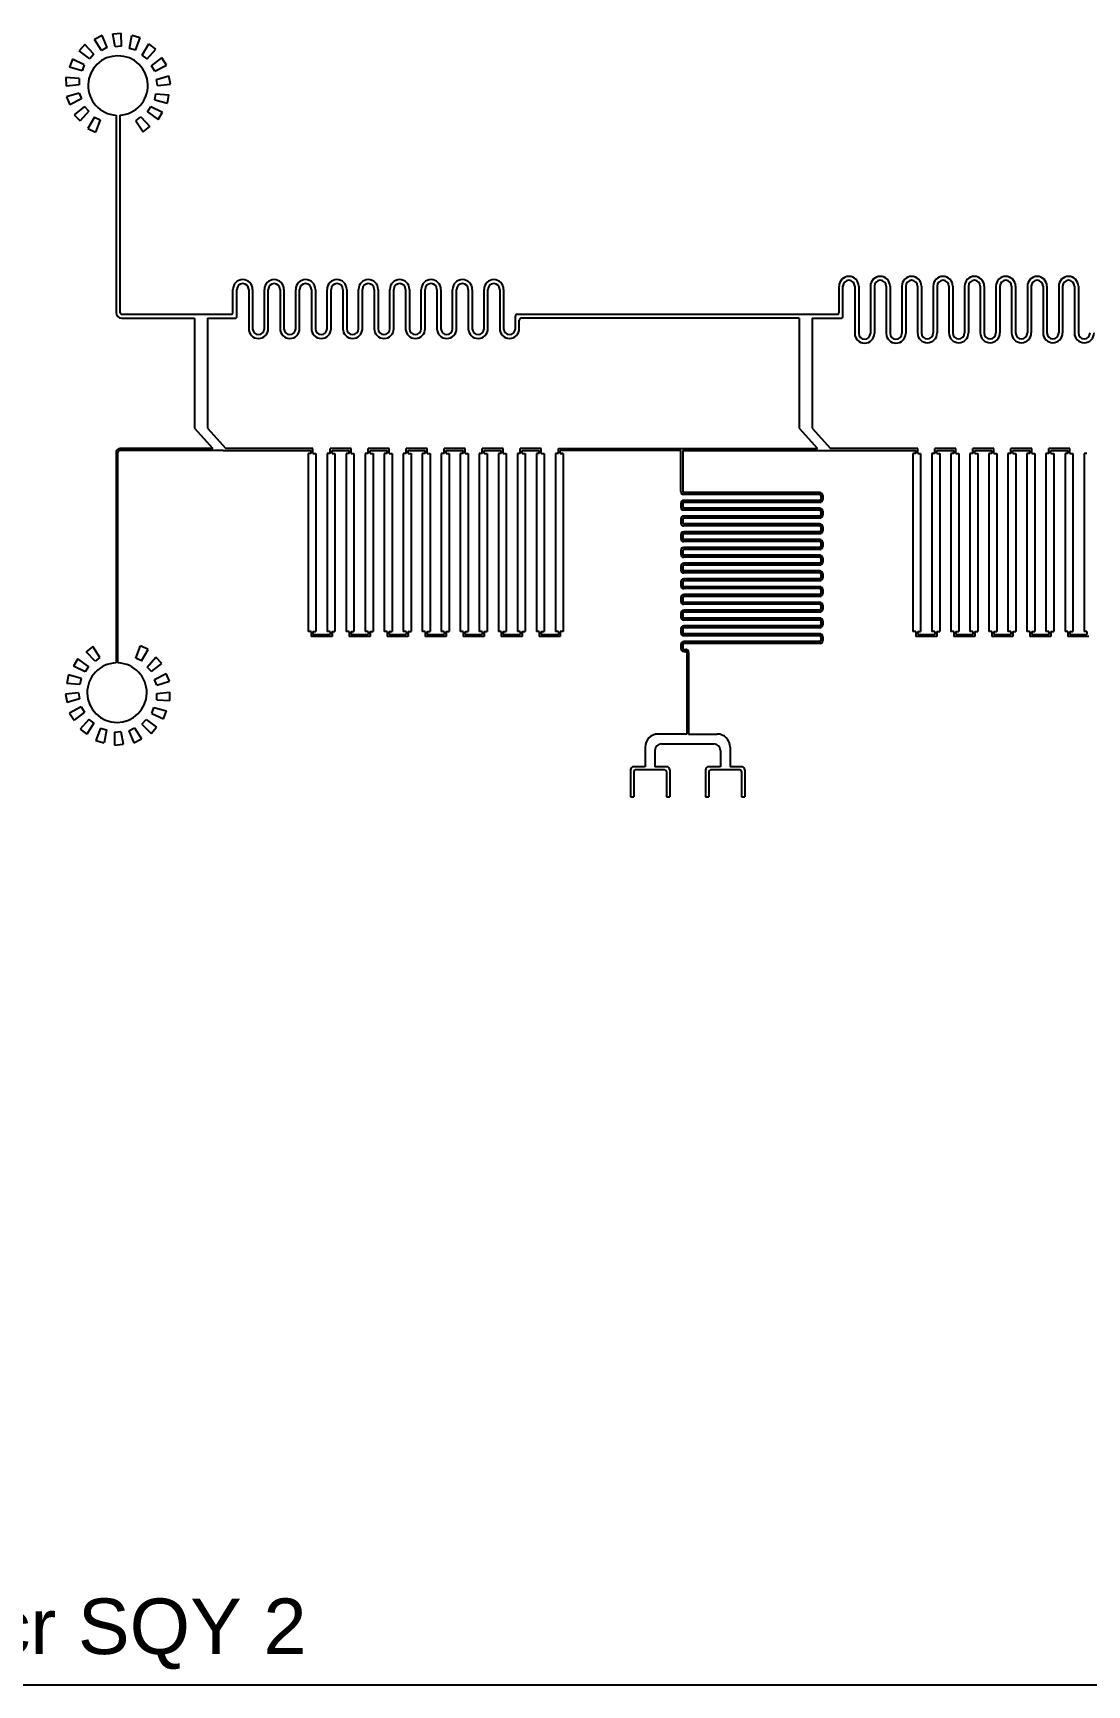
# Model space of a CAD drawing. Header units: millimetres. Extents: x 46777 to 318235, y 145162 to 336036.
# Drawn here: x 64651 to 80772, y 204023 to 229300 of the extents above; entities that cross this region are included whole.
import ezdxf

# ---------------------------------------------------------------- set-up
doc = ezdxf.new("R2010")
doc.units = ezdxf.units.MM
doc.styles.get("Standard").update_dxf_attribs({"font": 'arial.ttf'})

msp = doc.modelspace()

# ---------------------------------------------------------------- linework, layer by layer
at = {"color": 7}
for p, q in [((65706, 229263), (65590, 229203)), ((65706, 229263), (65590, 229203)), ((65782, 229078), (65706, 229263)), ((65782, 229078), (65706, 229263)), ((65909, 229089), (65870, 229286)), ((65909, 229089), (65870, 229286)), ((66004, 229100), (66000, 229300)), ((66004, 229100), (66000, 229300)), ((65445, 229123), (65358, 229025)), ((65445, 229123), (65358, 229025)), ((65519, 228906), (65358, 229025)), ((65519, 228906), (65358, 229025)), ((65583, 228978), (65445, 229123)), ((65583, 228978), (65445, 229123)), ((65697, 229034), (65590, 229203)), ((65697, 229034), (65590, 229203)), ((65782, 229078), (65697, 229034)), ((65782, 229078), (65697, 229034)), ((66004, 229100), (65909, 229089)), ((66004, 229100), (65909, 229089)), ((66126, 229064), (66161, 229261)), ((66126, 229064), (66161, 229261)), ((66219, 229039), (66126, 229064)), ((66219, 229039), (66126, 229064)), ((66287, 229227), (66161, 229261)), ((66287, 229227), (66161, 229261)), ((66219, 229039), (66287, 229227)), ((66219, 229039), (66287, 229227)), ((66320, 228962), (66424, 229133)), ((66320, 228962), (66424, 229133)), ((66397, 228905), (66529, 229055)), ((66397, 228905), (66529, 229055)), ((66529, 229055), (66424, 229133)), ((66529, 229055), (66424, 229133)), ((65252, 228898), (65207, 228775)), ((65252, 228898), (65207, 228775)), ((65400, 228723), (65207, 228775)), ((65400, 228723), (65207, 228775)), ((65433, 228813), (65252, 228898)), ((65433, 228813), (65252, 228898)), ((65433, 228813), (65400, 228723)), ((65433, 228813), (65400, 228723)), ((65583, 228978), (65519, 228906)), ((65583, 228978), (65519, 228906)), ((66397, 228905), (66320, 228962)), ((66397, 228905), (66320, 228962)), ((66463, 228796), (66622, 228918)), ((66463, 228796), (66622, 228918)), ((66515, 228715), (66463, 228796)), ((66515, 228715), (66463, 228796)), ((66515, 228715), (66692, 228808)), ((66515, 228715), (66692, 228808)), ((66692, 228808), (66622, 228918)), ((66692, 228808), (66622, 228918)), ((65354, 228604), (65154, 228618)), ((65154, 228618), (65156, 228487)), ((65354, 228604), (65154, 228618)), ((65154, 228618), (65156, 228487)), ((65355, 228508), (65156, 228487)), ((65355, 228508), (65156, 228487)), ((65354, 228604), (65355, 228508)), ((65354, 228604), (65355, 228508)), ((66537, 228590), (66729, 228646)), ((66537, 228590), (66729, 228646)), ((66556, 228496), (66537, 228590)), ((66556, 228496), (66537, 228590)), ((66556, 228496), (66754, 228518)), ((66556, 228496), (66754, 228518)), ((66754, 228518), (66729, 228646)), ((66754, 228518), (66729, 228646)), ((65355, 228381), (65164, 228322)), ((65355, 228381), (65164, 228322)), ((65164, 228322), (65213, 228201)), ((65164, 228322), (65213, 228201)), ((65391, 228292), (65213, 228201)), ((65391, 228292), (65213, 228201)), ((65355, 228381), (65391, 228292)), ((65355, 228381), (65391, 228292)), ((66514, 228277), (66531, 228371)), ((66514, 228277), (66531, 228371)), ((66514, 228277), (66708, 228225)), ((66514, 228277), (66708, 228225)), ((66531, 228371), (66730, 228354)), ((66531, 228371), (66730, 228354)), ((66708, 228225), (66730, 228354)), ((66708, 228225), (66730, 228354)), ((65437, 228174), (65280, 228049)), ((65437, 228174), (65280, 228049)), ((65280, 228049), (65370, 227954)), ((65280, 228049), (65370, 227954)), ((65503, 228104), (65370, 227954)), ((65503, 228104), (65370, 227954)), ((65437, 228174), (65503, 228104)), ((65437, 228174), (65503, 228104)), ((65589, 228010), (65487, 227837)), ((65589, 228010), (65487, 227837)), ((65589, 228010), (65675, 227969)), ((65589, 228010), (65675, 227969)), ((66225, 227957), (66301, 228016)), ((66225, 227957), (66301, 228016)), ((66301, 228016), (66438, 227871)), ((66301, 228016), (66438, 227871)), ((66402, 228093), (66451, 228176)), ((66402, 228093), (66451, 228176)), ((66402, 228093), (66565, 227977)), ((66402, 228093), (66565, 227977)), ((66451, 228176), (66631, 228090)), ((66451, 228176), (66631, 228090)), ((66565, 227977), (66631, 228090)), ((66565, 227977), (66631, 228090)), ((65487, 227837), (65606, 227781)), ((65487, 227837), (65606, 227781)), ((65675, 227969), (65606, 227781)), ((65675, 227969), (65606, 227781)), ((66225, 227957), (66335, 227790)), ((66225, 227957), (66335, 227790)), ((66335, 227790), (66438, 227871)), ((66335, 227790), (66438, 227871)), ((65564, 219912), (65462, 219831)), ((65564, 219912), (65462, 219831)), ((65674, 219745), (65564, 219912)), ((65674, 219745), (65564, 219912)), ((66224, 219733), (66294, 219921)), ((66224, 219733), (66294, 219921)), ((66412, 219865), (66294, 219921)), ((66412, 219865), (66294, 219921)), ((65335, 219725), (65268, 219612)), ((65335, 219725), (65268, 219612)), ((65498, 219609), (65335, 219725)), ((65498, 219609), (65335, 219725)), ((65599, 219686), (65462, 219831)), ((65599, 219686), (65462, 219831)), ((65674, 219745), (65599, 219686)), ((65674, 219745), (65599, 219686)), ((66311, 219692), (66224, 219733)), ((66311, 219692), (66224, 219733)), ((66311, 219692), (66412, 219865)), ((66311, 219692), (66412, 219865)), ((66397, 219598), (66529, 219748)), ((66397, 219598), (66529, 219748)), ((66619, 219653), (66529, 219748)), ((66619, 219653), (66529, 219748)), ((65192, 219477), (65169, 219348)), ((65192, 219477), (65169, 219348)), ((65385, 219425), (65192, 219477)), ((65385, 219425), (65192, 219477)), ((65449, 219526), (65268, 219612)), ((65449, 219526), (65268, 219612)), ((65385, 219425), (65368, 219331)), ((65385, 219425), (65368, 219331)), ((65498, 219609), (65449, 219526)), ((65498, 219609), (65449, 219526)), ((66462, 219528), (66397, 219598)), ((66462, 219528), (66397, 219598)), ((66462, 219528), (66619, 219653)), ((66462, 219528), (66619, 219653)), ((66508, 219410), (66686, 219501)), ((66508, 219410), (66686, 219501)), ((66545, 219321), (66508, 219410)), ((66545, 219321), (66508, 219410)), ((66736, 219380), (66686, 219501)), ((66736, 219380), (66686, 219501)), ((65344, 219206), (65145, 219184)), ((65344, 219206), (65145, 219184)), ((65145, 219184), (65171, 219056)), ((65145, 219184), (65171, 219056)), ((65368, 219331), (65169, 219348)), ((65368, 219331), (65169, 219348)), ((65344, 219206), (65363, 219112)), ((65344, 219206), (65363, 219112)), ((66544, 219194), (66743, 219215)), ((66544, 219194), (66743, 219215)), ((66546, 219098), (66544, 219194)), ((66546, 219098), (66544, 219194)), ((66545, 219321), (66736, 219380)), ((66545, 219321), (66736, 219380)), ((66745, 219084), (66743, 219215)), ((66745, 219084), (66743, 219215)), ((65363, 219112), (65171, 219056)), ((65363, 219112), (65171, 219056)), ((65385, 218987), (65207, 218894)), ((65385, 218987), (65207, 218894)), ((65436, 218906), (65278, 218784)), ((65436, 218906), (65278, 218784)), ((65385, 218987), (65436, 218906)), ((65385, 218987), (65436, 218906)), ((66466, 218889), (66500, 218979)), ((66466, 218889), (66500, 218979)), ((66500, 218979), (66693, 218927)), ((66500, 218979), (66693, 218927)), ((66546, 219098), (66745, 219084)), ((66546, 219098), (66745, 219084)), ((66647, 218804), (66693, 218927)), ((66647, 218804), (66693, 218927)), ((65207, 218894), (65278, 218784)), ((65207, 218894), (65278, 218784)), ((65503, 218797), (65370, 218647)), ((65503, 218797), (65370, 218647)), ((65370, 218647), (65476, 218569)), ((65370, 218647), (65476, 218569)), ((65580, 218740), (65476, 218569)), ((65580, 218740), (65476, 218569)), ((65503, 218797), (65580, 218740)), ((65503, 218797), (65580, 218740)), ((65681, 218663), (65612, 218475)), ((65681, 218663), (65612, 218475)), ((65681, 218663), (65773, 218638)), ((65681, 218663), (65773, 218638)), ((66118, 218624), (66203, 218668)), ((66118, 218624), (66203, 218668)), ((66203, 218668), (66310, 218499)), ((66203, 218668), (66310, 218499)), ((66317, 218724), (66380, 218796)), ((66317, 218724), (66380, 218796)), ((66317, 218724), (66455, 218579)), ((66317, 218724), (66455, 218579)), ((66380, 218796), (66541, 218677)), ((66380, 218796), (66541, 218677)), ((66455, 218579), (66541, 218677)), ((66455, 218579), (66541, 218677)), ((66466, 218889), (66647, 218804)), ((66466, 218889), (66647, 218804)), ((65612, 218475), (65738, 218441)), ((65612, 218475), (65738, 218441)), ((65773, 218638), (65738, 218441)), ((65773, 218638), (65738, 218441)), ((65896, 218602), (65991, 218613)), ((65896, 218602), (65991, 218613)), ((65896, 218602), (65899, 218402)), ((65896, 218602), (65899, 218402)), ((65899, 218402), (66029, 218416)), ((65899, 218402), (66029, 218416)), ((65991, 218613), (66029, 218416)), ((65991, 218613), (66029, 218416)), ((66118, 218624), (66194, 218439)), ((66118, 218624), (66194, 218439)), ((66194, 218439), (66310, 218499)), ((66194, 218439), (66310, 218499))]:
    msp.add_line(p, q, dxfattribs=at)
for p, q in [((65870, 229286), (66000, 229300)), ((65920, 228041), (65920, 225026)), ((65920, 228041), (65920, 225026)), ((65980, 228041), (65980, 225026)), ((67709, 225026), (67709, 225376)), ((67769, 224966), (67769, 225376)), ((67949, 225376), (67949, 224776)), ((68009, 225376), (68009, 224776)), ((68189, 224776), (68189, 225376)), ((68249, 224776), (68249, 225376)), ((68429, 225376), (68429, 224776)), ((68489, 225376), (68489, 224776)), ((68669, 224776), (68669, 225376)), ((68729, 224776), (68729, 225376)), ((68909, 225376), (68909, 224776)), ((68969, 225376), (68969, 224776)), ((69149, 224776), (69149, 225376)), ((69209, 224776), (69209, 225376)), ((69389, 225376), (69389, 224776)), ((69449, 225376), (69449, 224776)), ((69629, 224776), (69629, 225376)), ((69689, 224776), (69689, 225376)), ((69869, 225376), (69869, 224776)), ((69929, 225376), (69929, 224776)), ((70109, 224776), (70109, 225376)), ((70169, 224776), (70169, 225376)), ((70349, 225376), (70349, 224776)), ((70409, 225376), (70409, 224776)), ((70589, 224776), (70589, 225376)), ((70649, 224776), (70649, 225376)), ((70829, 225376), (70829, 224776)), ((70889, 225376), (70889, 224776)), ((71069, 224776), (71069, 225376)), ((71129, 224776), (71129, 225376)), ((71309, 225376), (71309, 224776)), ((71369, 225376), (71369, 224776)), ((71549, 224776), (71549, 225376)), ((71609, 224776), (71609, 225376)), ((71789, 225376), (71789, 224776)), ((71849, 225376), (71849, 224776)), ((76980, 225026), (76980, 225426)), ((77040, 224966), (77040, 225426)), ((77220, 225426), (77220, 224704)), ((77280, 225426), (77280, 224704)), ((77460, 225426), (77460, 224704)), ((77520, 225426), (77520, 224704)), ((77700, 225426), (77700, 224700)), ((77760, 225426), (77760, 224704)), ((77940, 225426), (77940, 224704)), ((78000, 225426), (78000, 224704)), ((78180, 225426), (78180, 224711)), ((78240, 225426), (78240, 224711)), ((78420, 225426), (78420, 224711)), ((78480, 225426), (78480, 224711)), ((78660, 225426), (78660, 224711)), ((78720, 225426), (78720, 224711)), ((78900, 225426), (78900, 224711)), ((78960, 225426), (78960, 224711)), ((79140, 225426), (79140, 224711)), ((79200, 225426), (79200, 224711)), ((79380, 225426), (79380, 224711)), ((79440, 225426), (79440, 224711)), ((79620, 225426), (79620, 224711)), ((79680, 225426), (79680, 224711)), ((79860, 225426), (79860, 224711)), ((79920, 225426), (79920, 224711)), ((80100, 225426), (80100, 224711)), ((80160, 225426), (80160, 224711)), ((80340, 225426), (80340, 224711)), ((80400, 225426), (80400, 224711)), ((80580, 225426), (80580, 224711)), ((80640, 225426), (80640, 224711)), ((66010, 224996), (67160, 224996)), ((67160, 224996), (67679, 224996)), ((72029, 224776), (72029, 224966)), ((72059, 224996), (76530, 224996)), ((76530, 224996), (76950, 224996)), ((66010, 224936), (67120, 224936)), ((67120, 224936), (67120, 223256)), ((67120, 224936), (67120, 223256)), ((67320, 224936), (67320, 223256)), ((67320, 224936), (67739, 224936)), ((72089, 224776), (72089, 224906)), ((76370, 224936), (72119, 224936)), ((76370, 224936), (76370, 223256)), ((76370, 224936), (76370, 223256)), ((76570, 224936), (76570, 223256)), ((76570, 224936), (77010, 224936)), ((76570, 224936), (76570, 223256)), ((77220, 224726), (77220, 224726)), ((77280, 224726), (77280, 224726)), ((77460, 224726), (77460, 224726)), ((77520, 224726), (77520, 224726)), ((77700, 224726), (77700, 224726)), ((77760, 224726), (77760, 224726)), ((77940, 224726), (77940, 224726)), ((78000, 224726), (78000, 224726)), ((78180, 224726), (78180, 224726)), ((78240, 224726), (78240, 224726)), ((78420, 224726), (78420, 224726)), ((78480, 224726), (78480, 224726)), ((78660, 224726), (78660, 224726)), ((78720, 224726), (78720, 224726)), ((78900, 224726), (78900, 224726)), ((78960, 224726), (78960, 224726)), ((79140, 224726), (79140, 224726)), ((79200, 224726), (79200, 224726)), ((79380, 224726), (79380, 224726)), ((79440, 224726), (79440, 224726)), ((79620, 224726), (79620, 224726)), ((79680, 224726), (79680, 224726)), ((79860, 224726), (79860, 224726)), ((79920, 224726), (79920, 224726)), ((80100, 224726), (80100, 224726)), ((80160, 224726), (80160, 224726)), ((80340, 224726), (80340, 224726)), ((80400, 224726), (80400, 224726)), ((80580, 224726), (80580, 224726)), ((80640, 224726), (80640, 224726)), ((67120, 223256), (67399, 222943)), ((67120, 223256), (67399, 222943)), ((67320, 223256), (67599, 222943)), ((67320, 223256), (67599, 222943)), ((76370, 223256), (76649, 222943)), ((76370, 223256), (76649, 222943)), ((76570, 223256), (76849, 222943)), ((76570, 223256), (76849, 222943)), ((65920, 222883), (65920, 219661)), ((65950, 219661), (65950, 222883)), ((67399, 222943), (65980, 222943)), ((67559, 222913), (65980, 222913)), ((67559, 222913), (68903, 222913)), ((68933, 222943), (67599, 222943)), ((68903, 222867), (68858, 222867)), ((68858, 222867), (68858, 220142)), ((68933, 222867), (68978, 222867)), ((68978, 222867), (68978, 220142)), ((69194, 222867), (69149, 222867)), ((69149, 222867), (69149, 220142)), ((69194, 222867), (69159, 222867)), ((69515, 222943), (69194, 222943)), ((69224, 222913), (69485, 222913)), ((69224, 222867), (69259, 222867)), ((69224, 222867), (69269, 222867)), ((69269, 222867), (69269, 220142)), ((69485, 222867), (69440, 222867)), ((69440, 222867), (69440, 220142)), ((69515, 222867), (69560, 222867)), ((69560, 222867), (69560, 220142)), ((69776, 222867), (69731, 222867)), ((69731, 222867), (69731, 220142)), ((69776, 222867), (69741, 222867)), ((70097, 222943), (69776, 222943)), ((69806, 222913), (70067, 222913)), ((69806, 222867), (69841, 222867)), ((69806, 222867), (69851, 222867)), ((69851, 222867), (69851, 220142)), ((70067, 222867), (70022, 222867)), ((70022, 222867), (70022, 220142)), ((70097, 222867), (70142, 222867)), ((70142, 222867), (70142, 220142)), ((70358, 222867), (70313, 222867)), ((70313, 222867), (70313, 220142)), ((70358, 222867), (70323, 222867)), ((70679, 222943), (70358, 222943)), ((70388, 222913), (70649, 222913)), ((70388, 222867), (70423, 222867)), ((70388, 222867), (70433, 222867)), ((70433, 222867), (70433, 220142)), ((70649, 222867), (70604, 222867)), ((70604, 222867), (70604, 220142)), ((70679, 222867), (70724, 222867)), ((70724, 222867), (70724, 220142)), ((70940, 222867), (70895, 222867)), ((70895, 222867), (70895, 220142)), ((70940, 222867), (70905, 222867)), ((71261, 222943), (70940, 222943)), ((70970, 222913), (71231, 222913)), ((70970, 222867), (71005, 222867)), ((70970, 222867), (71015, 222867)), ((71015, 222867), (71015, 220142)), ((71231, 222867), (71186, 222867)), ((71186, 222867), (71186, 220142)), ((71261, 222867), (71306, 222867)), ((71306, 222867), (71306, 220142)), ((71522, 222867), (71477, 222867)), ((71477, 222867), (71477, 220142)), ((71522, 222867), (71487, 222867)), ((71843, 222943), (71522, 222943)), ((71552, 222913), (71813, 222913)), ((71552, 222867), (71587, 222867)), ((71552, 222867), (71597, 222867)), ((71597, 222867), (71597, 220142)), ((71813, 222867), (71768, 222867)), ((71768, 222867), (71768, 220142)), ((71843, 222867), (71888, 222867)), ((71888, 222867), (71888, 220142)), ((72104, 222867), (72059, 222867)), ((72059, 222867), (72059, 220142)), ((72104, 222867), (72069, 222867)), ((72425, 222943), (72104, 222943)), ((72134, 222913), (72395, 222913)), ((72134, 222867), (72169, 222867)), ((72134, 222867), (72179, 222867)), ((72179, 222867), (72179, 220142)), ((72395, 222867), (72350, 222867)), ((72350, 222867), (72350, 220142)), ((72425, 222867), (72470, 222867)), ((72470, 222867), (72470, 220142)), ((72686, 222867), (72641, 222867)), ((72641, 222867), (72641, 220142)), ((72686, 222867), (72651, 222867)), ((72686, 222943), (74559, 222943)), ((74559, 222913), (72716, 222913)), ((72761, 222867), (72716, 222867)), ((72716, 222867), (72751, 222867)), ((72716, 222867), (72761, 222867)), ((72761, 222867), (72726, 222867)), ((72761, 222867), (72761, 220142)), ((74559, 222943), (76649, 222943)), ((74559, 222283), (74559, 222913)), ((74559, 222283), (74559, 222913)), ((74589, 222913), (74589, 222283)), ((74589, 222913), (76809, 222913)), ((74589, 222913), (74589, 222283)), ((76809, 222913), (78153, 222912)), ((78183, 222942), (76849, 222943)), ((78153, 222867), (78108, 222867)), ((78108, 222867), (78108, 220142)), ((78183, 222867), (78228, 222867)), ((78228, 222867), (78228, 220142)), ((78444, 222867), (78399, 222867)), ((78399, 222867), (78399, 220142)), ((78765, 222942), (78444, 222942)), ((78474, 222912), (78735, 222912)), ((78474, 222867), (78519, 222867)), ((78519, 222867), (78519, 220142)), ((78735, 222867), (78690, 222867)), ((78690, 222867), (78690, 220142)), ((78765, 222867), (78810, 222867)), ((78810, 222867), (78810, 220142)), ((79026, 222867), (78981, 222867)), ((78981, 222867), (78981, 220142)), ((79347, 222942), (79026, 222942)), ((79056, 222912), (79317, 222912)), ((79056, 222867), (79101, 222867)), ((79101, 222867), (79101, 220142)), ((79317, 222867), (79272, 222867)), ((79272, 222867), (79272, 220142)), ((79347, 222867), (79392, 222867)), ((79392, 222867), (79392, 220142)), ((79608, 222867), (79563, 222867)), ((79563, 222867), (79563, 220142)), ((79929, 222942), (79608, 222942)), ((79638, 222912), (79899, 222912)), ((79638, 222867), (79683, 222867)), ((79683, 222867), (79683, 220142)), ((79899, 222867), (79854, 222867)), ((79854, 222867), (79854, 220142)), ((79929, 222867), (79974, 222867)), ((79974, 222867), (79974, 220142)), ((80190, 222867), (80145, 222867)), ((80145, 222867), (80145, 220142)), ((80511, 222942), (80190, 222942)), ((80220, 222912), (80481, 222912)), ((80220, 222867), (80265, 222867)), ((80265, 222867), (80265, 220142)), ((80481, 222867), (80436, 222867)), ((80436, 222867), (80436, 220142)), ((80511, 222867), (80556, 222867)), ((80556, 222867), (80556, 220142)), ((80772, 222867), (80727, 222867)), ((80727, 222867), (80727, 220142)), ((76686, 222268), (74604, 222268)), ((74604, 222268), (74604, 222268)), ((76686, 222268), (74604, 222268)), ((74604, 222268), (74604, 222268)), ((76686, 222238), (74604, 222238)), ((76686, 222238), (74604, 222238)), ((76701, 222223), (76701, 222163)), ((76701, 222223), (76701, 222163)), ((76731, 222223), (76731, 222163)), ((76731, 222223), (76731, 222163)), ((74559, 222103), (74559, 222043)), ((74559, 222103), (74559, 222043)), ((74589, 222103), (74589, 222043)), ((74589, 222103), (74589, 222043)), ((76686, 222148), (74604, 222148)), ((76686, 222148), (74604, 222148)), ((76686, 222118), (74604, 222118)), ((76686, 222118), (74604, 222118)), ((76686, 222028), (74604, 222028)), ((76686, 222028), (74604, 222028)), ((76686, 221998), (74604, 221998)), ((76686, 221998), (74604, 221998)), ((76701, 221983), (76701, 221923)), ((76701, 221983), (76701, 221923)), ((76731, 221983), (76731, 221923)), ((76731, 221983), (76731, 221923)), ((74559, 221863), (74559, 221803)), ((74559, 221863), (74559, 221803)), ((74589, 221863), (74589, 221803)), ((74589, 221863), (74589, 221803)), ((76686, 221908), (74604, 221908)), ((76686, 221908), (74604, 221908)), ((76686, 221878), (74604, 221878)), ((76686, 221878), (74604, 221878)), ((76686, 221788), (74604, 221788)), ((76686, 221788), (74604, 221788)), ((76686, 221758), (74604, 221758)), ((76686, 221758), (74604, 221758)), ((76701, 221743), (76701, 221683)), ((76701, 221743), (76701, 221683)), ((76731, 221743), (76731, 221683)), ((76731, 221743), (76731, 221683)), ((74559, 221623), (74559, 221563)), ((74559, 221623), (74559, 221563)), ((74589, 221623), (74589, 221563)), ((74589, 221623), (74589, 221563)), ((76686, 221668), (74604, 221668)), ((76686, 221668), (74604, 221668)), ((76686, 221638), (74604, 221638)), ((76686, 221638), (74604, 221638)), ((76686, 221548), (74604, 221548)), ((76686, 221548), (74604, 221548)), ((76686, 221518), (74604, 221518)), ((76686, 221518), (74604, 221518)), ((76686, 221428), (74604, 221428)), ((76686, 221428), (74604, 221428)), ((76701, 221503), (76701, 221443)), ((76701, 221503), (76701, 221443)), ((76731, 221503), (76731, 221443)), ((76731, 221503), (76731, 221443)), ((74559, 221383), (74559, 221323)), ((74559, 221383), (74559, 221323)), ((74589, 221383), (74589, 221323)), ((74589, 221383), (74589, 221323)), ((76686, 221398), (74604, 221398)), ((76686, 221398), (74604, 221398)), ((76686, 221308), (74604, 221308)), ((76686, 221308), (74604, 221308)), ((76686, 221278), (74604, 221278)), ((76686, 221278), (74604, 221278)), ((76686, 221188), (74604, 221188)), ((76686, 221188), (74604, 221188)), ((76701, 221263), (76701, 221203)), ((76701, 221263), (76701, 221203)), ((76731, 221263), (76731, 221203)), ((76731, 221263), (76731, 221203)), ((74559, 221143), (74559, 221083)), ((74559, 221143), (74559, 221083)), ((74589, 221143), (74589, 221083)), ((74589, 221143), (74589, 221083)), ((76686, 221158), (74604, 221158)), ((76686, 221158), (74604, 221158)), ((76686, 221068), (74604, 221068)), ((76686, 221068), (74604, 221068)), ((76686, 221038), (74604, 221038)), ((76686, 221038), (74604, 221038)), ((76686, 220948), (74604, 220948)), ((76686, 220948), (74604, 220948)), ((76701, 221023), (76701, 220963)), ((76701, 221023), (76701, 220963)), ((76731, 221023), (76731, 220963)), ((76731, 221023), (76731, 220963)), ((74559, 220903), (74559, 220843)), ((74559, 220903), (74559, 220843)), ((74589, 220903), (74589, 220843)), ((74589, 220903), (74589, 220843)), ((76686, 220918), (74604, 220918)), ((76686, 220918), (74604, 220918)), ((76686, 220828), (74604, 220828)), ((76686, 220798), (74604, 220798)), ((76686, 220708), (74604, 220708)), ((76686, 220708), (74604, 220708)), ((76686, 220678), (74604, 220678)), ((76686, 220678), (74604, 220678)), ((76701, 220783), (76701, 220723)), ((76701, 220783), (76701, 220723)), ((76731, 220783), (76731, 220723)), ((74559, 220663), (74559, 220603)), ((74559, 220423), (74559, 220363)), ((74589, 220663), (74589, 220603)), ((74589, 220663), (74589, 220603)), ((74589, 220423), (74589, 220363)), ((74589, 220423), (74589, 220363)), ((76686, 220588), (74604, 220588)), ((76686, 220588), (74604, 220588)), ((76686, 220558), (74604, 220558)), ((76686, 220558), (74604, 220558)), ((76686, 220468), (74604, 220468)), ((76686, 220468), (74604, 220468)), ((76686, 220438), (74604, 220438)), ((76686, 220438), (74604, 220438)), ((76701, 220543), (76701, 220483)), ((76731, 220543), (76731, 220483)), ((76731, 220543), (76731, 220483)), ((74559, 220183), (74559, 220123)), ((74589, 220183), (74589, 220123)), ((74589, 220183), (74589, 220123)), ((76686, 220348), (74604, 220348)), ((76686, 220348), (74604, 220348)), ((76686, 220318), (74604, 220318)), ((76686, 220318), (74604, 220318)), ((76686, 220228), (74604, 220228)), ((76686, 220228), (74604, 220228)), ((76686, 220198), (74604, 220198)), ((76686, 220198), (74604, 220198)), ((76701, 220303), (76701, 220243)), ((76701, 220303), (76701, 220243)), ((76731, 220303), (76731, 220243)), ((76731, 220303), (76731, 220243)), ((68903, 220142), (68858, 220142)), ((69224, 220066), (68903, 220066)), ((68933, 220142), (68978, 220142)), ((68933, 220096), (69194, 220096)), ((68963, 220096), (69194, 220096)), ((69194, 220142), (69149, 220142)), ((69194, 220142), (69159, 220142)), ((69224, 220142), (69259, 220142)), ((69224, 220142), (69269, 220142)), ((69485, 220142), (69440, 220142)), ((69806, 220066), (69485, 220066)), ((69515, 220142), (69560, 220142)), ((69515, 220096), (69776, 220096)), ((69545, 220096), (69776, 220096)), ((69776, 220142), (69731, 220142)), ((69776, 220142), (69741, 220142)), ((69806, 220142), (69841, 220142)), ((69806, 220142), (69851, 220142)), ((70067, 220142), (70022, 220142)), ((70388, 220066), (70067, 220066)), ((70097, 220142), (70142, 220142)), ((70097, 220096), (70358, 220096)), ((70127, 220096), (70358, 220096)), ((70358, 220142), (70313, 220142)), ((70358, 220142), (70323, 220142)), ((70388, 220142), (70423, 220142)), ((70388, 220142), (70433, 220142)), ((70649, 220142), (70604, 220142)), ((70970, 220066), (70649, 220066)), ((70679, 220142), (70724, 220142)), ((70679, 220096), (70940, 220096)), ((70709, 220096), (70940, 220096)), ((70940, 220142), (70895, 220142)), ((70940, 220142), (70905, 220142)), ((70970, 220142), (71005, 220142)), ((70970, 220142), (71015, 220142)), ((71231, 220142), (71186, 220142)), ((71552, 220066), (71231, 220066)), ((71261, 220142), (71306, 220142)), ((71261, 220096), (71522, 220096)), ((71291, 220096), (71522, 220096)), ((71522, 220142), (71477, 220142)), ((71522, 220142), (71487, 220142)), ((71552, 220142), (71587, 220142)), ((71552, 220142), (71597, 220142)), ((71813, 220142), (71768, 220142)), ((72134, 220066), (71813, 220066)), ((71843, 220142), (71888, 220142)), ((71843, 220096), (72104, 220096)), ((71873, 220096), (72104, 220096)), ((72104, 220142), (72059, 220142)), ((72104, 220142), (72069, 220142)), ((72134, 220142), (72169, 220142)), ((72134, 220142), (72179, 220142)), ((72395, 220142), (72350, 220142)), ((72716, 220066), (72395, 220066)), ((72425, 220142), (72470, 220142)), ((72425, 220096), (72686, 220096)), ((72455, 220096), (72686, 220096)), ((72686, 220142), (72641, 220142)), ((72761, 220142), (72716, 220142)), ((74559, 219943), (74559, 219883)), ((74589, 219943), (74589, 219883)), ((74589, 219943), (74589, 219883)), ((76686, 220108), (74604, 220108)), ((76686, 220108), (74604, 220108)), ((76686, 220078), (74604, 220078)), ((76686, 220078), (74604, 220078)), ((76686, 219988), (74604, 219988)), ((76686, 219988), (74604, 219988)), ((76686, 219958), (74604, 219958)), ((76686, 219958), (74604, 219958)), ((76701, 220063), (76701, 220003)), ((76701, 220063), (76701, 220003)), ((76731, 220063), (76731, 220003)), ((76731, 220063), (76731, 220003)), ((78153, 220142), (78108, 220142)), ((78474, 220066), (78153, 220066)), ((78183, 220142), (78228, 220142)), ((78183, 220096), (78444, 220096)), ((78213, 220096), (78444, 220096)), ((78444, 220142), (78399, 220142)), ((78444, 220142), (78409, 220142)), ((78474, 220142), (78509, 220142)), ((78474, 220142), (78519, 220142)), ((78735, 220142), (78690, 220142)), ((79056, 220066), (78735, 220066)), ((78765, 220142), (78810, 220142)), ((78765, 220096), (79026, 220096)), ((78795, 220096), (79026, 220096)), ((79026, 220142), (78981, 220142)), ((79026, 220142), (78991, 220142)), ((79056, 220142), (79091, 220142)), ((79056, 220142), (79101, 220142)), ((79317, 220142), (79272, 220142)), ((79638, 220066), (79317, 220066)), ((79347, 220142), (79392, 220142)), ((79347, 220096), (79608, 220096)), ((79377, 220096), (79608, 220096)), ((79608, 220142), (79563, 220142)), ((79608, 220142), (79573, 220142)), ((79638, 220142), (79673, 220142)), ((79638, 220142), (79683, 220142)), ((79899, 220142), (79854, 220142)), ((80220, 220066), (79899, 220066)), ((79929, 220142), (79974, 220142)), ((79929, 220096), (80190, 220096)), ((79959, 220096), (80190, 220096)), ((80190, 220142), (80145, 220142)), ((80190, 220142), (80155, 220142)), ((80220, 220142), (80255, 220142)), ((80220, 220142), (80265, 220142)), ((80481, 220142), (80436, 220142)), ((80802, 220066), (80481, 220066)), ((80511, 220142), (80556, 220142)), ((80511, 220096), (80772, 220096)), ((80541, 220096), (80772, 220096)), ((80772, 220142), (80727, 220142)), ((80772, 220142), (80737, 220142)), ((74604, 219868), (74634, 219868)), ((74604, 219838), (74634, 219838)), ((74649, 219823), (74649, 218573)), ((74679, 219823), (74679, 218573)), ((55998, 204023), (113500, 204023))]:
    msp.add_line(p, q)
at = {"color": 3}
for p, q in [((68903, 222867), (68903, 222913)), ((68933, 222867), (68933, 222943)), ((69194, 222867), (69194, 222943)), ((69224, 222867), (69224, 222913)), ((69485, 222867), (69485, 222913)), ((69515, 222867), (69515, 222943)), ((69776, 222867), (69776, 222943)), ((69806, 222867), (69806, 222913)), ((70067, 222867), (70067, 222913)), ((70097, 222867), (70097, 222943)), ((70358, 222867), (70358, 222943)), ((70388, 222867), (70388, 222913)), ((70649, 222867), (70649, 222913)), ((70679, 222867), (70679, 222943)), ((70940, 222867), (70940, 222943)), ((70970, 222867), (70970, 222913)), ((71231, 222867), (71231, 222913)), ((71261, 222867), (71261, 222943)), ((71522, 222867), (71522, 222943)), ((71552, 222867), (71552, 222913)), ((71813, 222867), (71813, 222913)), ((71843, 222867), (71843, 222943)), ((72104, 222867), (72104, 222943)), ((72134, 222867), (72134, 222913)), ((72395, 222867), (72395, 222913)), ((72425, 222867), (72425, 222943)), ((72686, 222867), (72686, 222943)), ((72716, 222867), (72716, 222913)), ((78153, 222867), (78153, 222912)), ((78183, 222867), (78183, 222942)), ((78444, 222867), (78444, 222942)), ((78474, 222867), (78474, 222912)), ((78735, 222867), (78735, 222912)), ((78765, 222867), (78765, 222942)), ((79026, 222867), (79026, 222942)), ((79056, 222867), (79056, 222912)), ((79317, 222867), (79317, 222912)), ((79347, 222867), (79347, 222942)), ((79608, 222867), (79608, 222942)), ((79638, 222867), (79638, 222912)), ((79899, 222867), (79899, 222912)), ((79929, 222867), (79929, 222942)), ((80190, 222867), (80190, 222942)), ((80220, 222867), (80220, 222912)), ((80481, 222867), (80481, 222912)), ((80511, 222867), (80511, 222942)), ((68903, 220142), (68903, 220066)), ((68933, 220142), (68933, 220096)), ((69194, 220142), (69194, 220096)), ((69224, 220142), (69224, 220066)), ((69485, 220142), (69485, 220066)), ((69515, 220142), (69515, 220096)), ((69776, 220142), (69776, 220096)), ((69806, 220142), (69806, 220066)), ((70067, 220142), (70067, 220066)), ((70097, 220142), (70097, 220096)), ((70358, 220142), (70358, 220096)), ((70388, 220142), (70388, 220066)), ((70649, 220142), (70649, 220066)), ((70679, 220142), (70679, 220096)), ((70940, 220142), (70940, 220096)), ((70970, 220142), (70970, 220066)), ((71231, 220142), (71231, 220066)), ((71261, 220142), (71261, 220096)), ((71522, 220142), (71522, 220096)), ((71552, 220142), (71552, 220066)), ((71813, 220142), (71813, 220066)), ((71843, 220142), (71843, 220096)), ((72104, 220142), (72104, 220096)), ((72134, 220142), (72134, 220066)), ((72395, 220142), (72395, 220066)), ((72425, 220142), (72425, 220096)), ((72686, 220142), (72686, 220096)), ((72716, 220142), (72716, 220066)), ((78153, 220142), (78153, 220066)), ((78183, 220142), (78183, 220096)), ((78444, 220142), (78444, 220096)), ((78474, 220142), (78474, 220066)), ((78735, 220142), (78735, 220066)), ((78765, 220142), (78765, 220096)), ((79026, 220142), (79026, 220096)), ((79056, 220142), (79056, 220066)), ((79317, 220142), (79317, 220066)), ((79347, 220142), (79347, 220096)), ((79608, 220142), (79608, 220096)), ((79638, 220142), (79638, 220066)), ((79899, 220142), (79899, 220066)), ((79929, 220142), (79929, 220096)), ((80190, 220142), (80190, 220096)), ((80220, 220142), (80220, 220066)), ((80481, 220142), (80481, 220066)), ((80511, 220142), (80511, 220096)), ((80772, 220142), (80772, 220096))]:
    msp.add_line(p, q, dxfattribs=at)
at = {"color": 40, "true_color": 0xf8d731}
for p, q in [((74649, 218573), (74214, 218573)), ((74264, 218423), (75064, 218423)), ((74264, 218423), (75064, 218423)), ((74679, 218573), (75114, 218573)), ((74014, 218373), (74014, 218073)), ((74014, 218373), (74014, 218073)), ((74164, 218323), (74164, 218073)), ((74164, 218323), (74164, 218073)), ((75164, 218323), (75164, 218073)), ((75164, 218323), (75164, 218073)), ((75314, 218373), (75314, 218073)), ((75314, 218373), (75314, 218073)), ((73789, 218023), (73789, 217613)), ((73789, 218023), (73789, 217613)), ((74014, 218073), (73839, 218073)), ((74014, 218073), (73839, 218073)), ((73839, 217998), (73839, 217613)), ((73839, 217998), (73839, 217613)), ((74314, 218023), (73864, 218023)), ((74314, 218023), (73864, 218023)), ((74339, 218073), (74164, 218073)), ((74339, 218073), (74164, 218073)), ((74339, 217998), (74339, 217613)), ((74339, 217998), (74339, 217613)), ((74389, 218023), (74389, 217613)), ((74389, 218023), (74389, 217613)), ((74939, 218023), (74939, 217613)), ((74939, 218023), (74939, 217613)), ((75164, 218073), (74989, 218073)), ((75164, 218073), (74989, 218073)), ((74989, 217998), (74989, 217613)), ((74989, 217998), (74989, 217613)), ((75464, 218023), (75014, 218023)), ((75464, 218023), (75014, 218023)), ((75489, 218073), (75314, 218073)), ((75489, 218073), (75314, 218073)), ((75489, 217998), (75489, 217613)), ((75489, 217998), (75489, 217613)), ((75539, 218023), (75539, 217613)), ((75539, 218023), (75539, 217613)), ((73789, 217613), (73839, 217613)), ((73789, 217613), (73839, 217613)), ((74339, 217613), (74389, 217613)), ((74339, 217613), (74389, 217613)), ((74939, 217613), (74989, 217613)), ((74939, 217613), (74989, 217613)), ((75489, 217613), (75539, 217613)), ((75489, 217613), (75539, 217613))]:
    msp.add_line(p, q, dxfattribs=at)
for centre, radius, start, end in [((65950, 228496), 456, 273.7719, 266.2281), ((67859, 225376), 150, 0, 180), ((68339, 225376), 150, 0, 180), ((68819, 225376), 150, 0, 180), ((69299, 225376), 150, 0, 180), ((69779, 225376), 150, 0, 180), ((70259, 225376), 150, 0, 180), ((70739, 225376), 150, 0, 180), ((71219, 225376), 150, 0, 180), ((71699, 225376), 150, 0, 180), ((77130, 225426), 150, 0, 180), ((77130, 225426), 90, 0, 180), ((77610, 225426), 150, 0, 180), ((77610, 225426), 90, 0, 180), ((78090, 225426), 150, 0, 180), ((78090, 225426), 90, 0, 180), ((78570, 225426), 150, 0, 180), ((78570, 225426), 90, 0, 180), ((79050, 225426), 150, 0, 180), ((79050, 225426), 90, 0, 180), ((79530, 225426), 150, 0, 180), ((79530, 225426), 90, 0, 180), ((80010, 225426), 150, 0, 180), ((80010, 225426), 90, 0, 180), ((80490, 225426), 150, 0, 180), ((80490, 225426), 90, 0, 180), ((67859, 225376), 90, 0, 180), ((68339, 225376), 90, 0, 180), ((68819, 225376), 90, 0, 180), ((69299, 225376), 90, 0, 180), ((69779, 225376), 90, 0, 180), ((70259, 225376), 90, 0, 180), ((70739, 225376), 90, 0, 180), ((71219, 225376), 90, 0, 180), ((71699, 225376), 90, 0, 180), ((66011, 225027), 91.2, 180.7197, 269.2803), ((66011, 225027), 91.2, 180.7197, 269.2803), ((66014, 225031), 34.8, 187.4518, 262.5482), ((66014, 225031), 34.8, 187.4518, 262.5482), ((67681, 225024), 27.7, 265.1226, 4.8774), ((67681, 225024), 27.7, 265.1226, 4.8774), ((67741, 224964), 27.7, 265.1226, 4.8774), ((67741, 224964), 27.7, 265.1226, 4.8774), ((72057, 224969), 27.7, 85.1226, 184.8774), ((76952, 225024), 27.7, 265.1226, 4.8774), ((77012, 224964), 27.7, 265.1226, 4.8774), ((68099, 224776), 150, 180, 0), ((68099, 224776), 90, 180, 0), ((68579, 224776), 150, 180, 0), ((68579, 224776), 90, 180, 0), ((69059, 224776), 150, 180, 0), ((69059, 224776), 90, 180, 0), ((69539, 224776), 150, 180, 0), ((69539, 224776), 90, 180, 0), ((70019, 224776), 150, 180, 0), ((70019, 224776), 90, 180, 0), ((70499, 224776), 150, 180, 0), ((70499, 224776), 90, 180, 0), ((70979, 224776), 150, 180, 0), ((70979, 224776), 90, 180, 0), ((71459, 224776), 150, 180, 0), ((71459, 224776), 90, 180, 0), ((71939, 224776), 150, 180, 0), ((71939, 224776), 90, 180, 0), ((72117, 224909), 27.7, 85.1226, 184.8774), ((77370, 224704), 150, 180, 0), ((77370, 224704), 90, 180, 0), ((77850, 224704), 150, 180, 0), ((77850, 224704), 90, 180, 0), ((78330, 224711), 150, 180, 0), ((78330, 224711), 90, 180, 0), ((78810, 224711), 150, 180, 0), ((78810, 224711), 90, 180, 0), ((79290, 224711), 150, 180, 0), ((79290, 224711), 90, 180, 0), ((79770, 224711), 150, 180, 0), ((79770, 224711), 90, 180, 0), ((80250, 224711), 150, 180, 0), ((80250, 224711), 90, 180, 0), ((80730, 224711), 150, 180, 0), ((80730, 224711), 90, 180, 0), ((65981, 222881), 61.4, 91.3241, 178.6759), ((65981, 222882), 31.2, 92.1087, 177.8913), ((74604, 222283), 45, 180, 270), ((74604, 222283), 45, 180, 270), ((74604, 222283), 15, 180, 270), ((74604, 222283), 15, 180, 270), ((76686, 222223), 45, 0, 90), ((76686, 222223), 45, 0, 90), ((76686, 222223), 15, 0, 90), ((74604, 222103), 45, 90, 180), ((74604, 222103), 45, 90, 180), ((74604, 222043), 45, 180, 270), ((74604, 222043), 45, 180, 270), ((74604, 222103), 15, 90, 180), ((74604, 222103), 15, 90, 180), ((74604, 222043), 15, 180, 270), ((74604, 222043), 15, 180, 270), ((76686, 222163), 45, 270, 0), ((76686, 222163), 15, 270, 0), ((76686, 222163), 45, 270, 0), ((76686, 222163), 15, 270, 0), ((76686, 221983), 45, 0, 90), ((76686, 221983), 45, 0, 90), ((76686, 221983), 45, 0, 90), ((76686, 221983), 15, 0, 90), ((76686, 221983), 15, 0, 90), ((74604, 221863), 45, 90, 180), ((74604, 221863), 45, 90, 180), ((74604, 221803), 45, 180, 270), ((74604, 221803), 45, 180, 270), ((74604, 221863), 15, 90, 180), ((74604, 221863), 15, 90, 180), ((74604, 221803), 15, 180, 270), ((74604, 221803), 15, 180, 270), ((76686, 221923), 45, 270, 0), ((76686, 221923), 15, 270, 0), ((76686, 221923), 45, 270, 0), ((76686, 221923), 15, 270, 0), ((76686, 221743), 45, 0, 90), ((76686, 221743), 45, 0, 90), ((76686, 221743), 45, 0, 90), ((76686, 221743), 15, 0, 90), ((76686, 221743), 15, 0, 90), ((76686, 221683), 45, 270, 0), ((76686, 221683), 15, 270, 0), ((76686, 221683), 45, 270, 0), ((76686, 221683), 15, 270, 0), ((74604, 221623), 45, 90, 180), ((74604, 221623), 45, 90, 180), ((74604, 221563), 45, 180, 270), ((74604, 221563), 45, 180, 270), ((74604, 221383), 45, 90, 180), ((74604, 221383), 45, 90, 180), ((74604, 221623), 15, 90, 180), ((74604, 221623), 15, 90, 180), ((74604, 221563), 15, 180, 270), ((74604, 221563), 15, 180, 270), ((76686, 221503), 45, 0, 90), ((76686, 221503), 45, 0, 90), ((76686, 221503), 45, 0, 90), ((76686, 221503), 15, 0, 90), ((76686, 221503), 15, 0, 90), ((76686, 221443), 45, 270, 0), ((76686, 221443), 15, 270, 0), ((76686, 221443), 45, 270, 0), ((76686, 221443), 15, 270, 0), ((74604, 221323), 45, 180, 270), ((74604, 221323), 45, 180, 270), ((74604, 221143), 45, 90, 180), ((74604, 221143), 45, 90, 180), ((74604, 221383), 15, 90, 180), ((74604, 221383), 15, 90, 180), ((74604, 221323), 15, 180, 270), ((74604, 221323), 15, 180, 270), ((76686, 221263), 45, 0, 90), ((76686, 221263), 45, 0, 90), ((76686, 221263), 15, 0, 90), ((76686, 221263), 15, 0, 90), ((76686, 221203), 45, 270, 0), ((76686, 221203), 15, 270, 0), ((76686, 221203), 45, 270, 0), ((76686, 221203), 15, 270, 0), ((74604, 221083), 45, 180, 270), ((74604, 221083), 45, 180, 270), ((74604, 220903), 45, 90, 180), ((74604, 220903), 45, 90, 180), ((74604, 221143), 15, 90, 180), ((74604, 221143), 15, 90, 180), ((74604, 221083), 15, 180, 270), ((74604, 221083), 15, 180, 270), ((76686, 221023), 45, 0, 90), ((76686, 221023), 45, 0, 90), ((76686, 221023), 15, 0, 90), ((76686, 221023), 15, 0, 90), ((76686, 220963), 45, 270, 0), ((76686, 220963), 15, 270, 0), ((76686, 220963), 45, 270, 0), ((76686, 220963), 15, 270, 0), ((74604, 220843), 45, 180, 270), ((74604, 220843), 45, 180, 270), ((74604, 220663), 45, 90, 180), ((74604, 220903), 15, 90, 180), ((74604, 220903), 15, 90, 180), ((74604, 220843), 15, 180, 270), ((74604, 220843), 15, 180, 270), ((74604, 220663), 15, 90, 180), ((74604, 220663), 15, 90, 180), ((76686, 220783), 45, 0, 90), ((76686, 220783), 15, 0, 90), ((76686, 220783), 15, 0, 90), ((76686, 220723), 45, 270, 0), ((76686, 220723), 15, 270, 0), ((76686, 220723), 15, 270, 0), ((74604, 220603), 45, 180, 270), ((74604, 220423), 45, 90, 180), ((74604, 220603), 15, 180, 270), ((74604, 220603), 15, 180, 270), ((74604, 220423), 15, 90, 180), ((74604, 220423), 15, 90, 180), ((76686, 220543), 45, 0, 90), ((76686, 220543), 15, 0, 90), ((76686, 220483), 45, 270, 0), ((76686, 220483), 15, 270, 0), ((74604, 220363), 45, 180, 270), ((74604, 220183), 45, 90, 180), ((74604, 220363), 15, 180, 270), ((74604, 220363), 15, 180, 270), ((74604, 220183), 15, 90, 180), ((74604, 220183), 15, 90, 180), ((76686, 220303), 45, 0, 90), ((76686, 220303), 45, 0, 90), ((76686, 220303), 15, 0, 90), ((76686, 220303), 15, 0, 90), ((76686, 220243), 45, 270, 0), ((76686, 220243), 15, 270, 0), ((76686, 220243), 45, 270, 0), ((76686, 220243), 15, 270, 0), ((74604, 220123), 45, 180, 270), ((74604, 219943), 45, 90, 180), ((74604, 220123), 15, 180, 270), ((74604, 220123), 15, 180, 270), ((74604, 219943), 15, 90, 180), ((74604, 219943), 15, 90, 180), ((76686, 220063), 45, 0, 90), ((76686, 220063), 45, 0, 90), ((76686, 220063), 15, 0, 90), ((76686, 220063), 15, 0, 90), ((76686, 220003), 45, 270, 0), ((76686, 220003), 15, 270, 0), ((76686, 220003), 45, 270, 0), ((76686, 220003), 15, 270, 0), ((65935, 219205), 456, 91.886, 88.114), ((74604, 219883), 45, 180, 270), ((74604, 219883), 15, 180, 270), ((74604, 219883), 15, 180, 270), ((74634, 219823), 45, 0, 90), ((74634, 219823), 15, 0, 90), ((74634, 219823), 15, 0, 90)]:
    msp.add_arc(centre, radius, start, end)
for centre, radius, start, end in [((74214, 218373), 200, 90, 180), ((74214, 218373), 200, 90, 180), ((74264, 218323), 100, 90, 180), ((74264, 218323), 100, 90, 180), ((75064, 218323), 100, 0, 90), ((75064, 218323), 100, 0, 90), ((75114, 218373), 200, 0, 90), ((75114, 218373), 200, 0, 90), ((73839, 218023), 50, 90, 180), ((73839, 218023), 50, 90, 180), ((73864, 217998), 25, 90, 180), ((73864, 217998), 25, 90, 180), ((74314, 217998), 25, 0, 90), ((74314, 217998), 25, 0, 90), ((74339, 218023), 50, 0, 90), ((74339, 218023), 50, 0, 90), ((74989, 218023), 50, 90, 180), ((74989, 218023), 50, 90, 180), ((75014, 217998), 25, 90, 180), ((75014, 217998), 25, 90, 180), ((75464, 217998), 25, 0, 90), ((75464, 217998), 25, 0, 90), ((75489, 218023), 50, 0, 90), ((75489, 218023), 50, 0, 90)]:
    msp.add_arc(centre, radius, start, end, dxfattribs=at)

# ---------------------------------------------------------------- texts
msp.add_text('20220112 ddpcr SQY 2 ', height=850.29).set_placement((56421, 204495))

doc.saveas('drawing.dxf')
